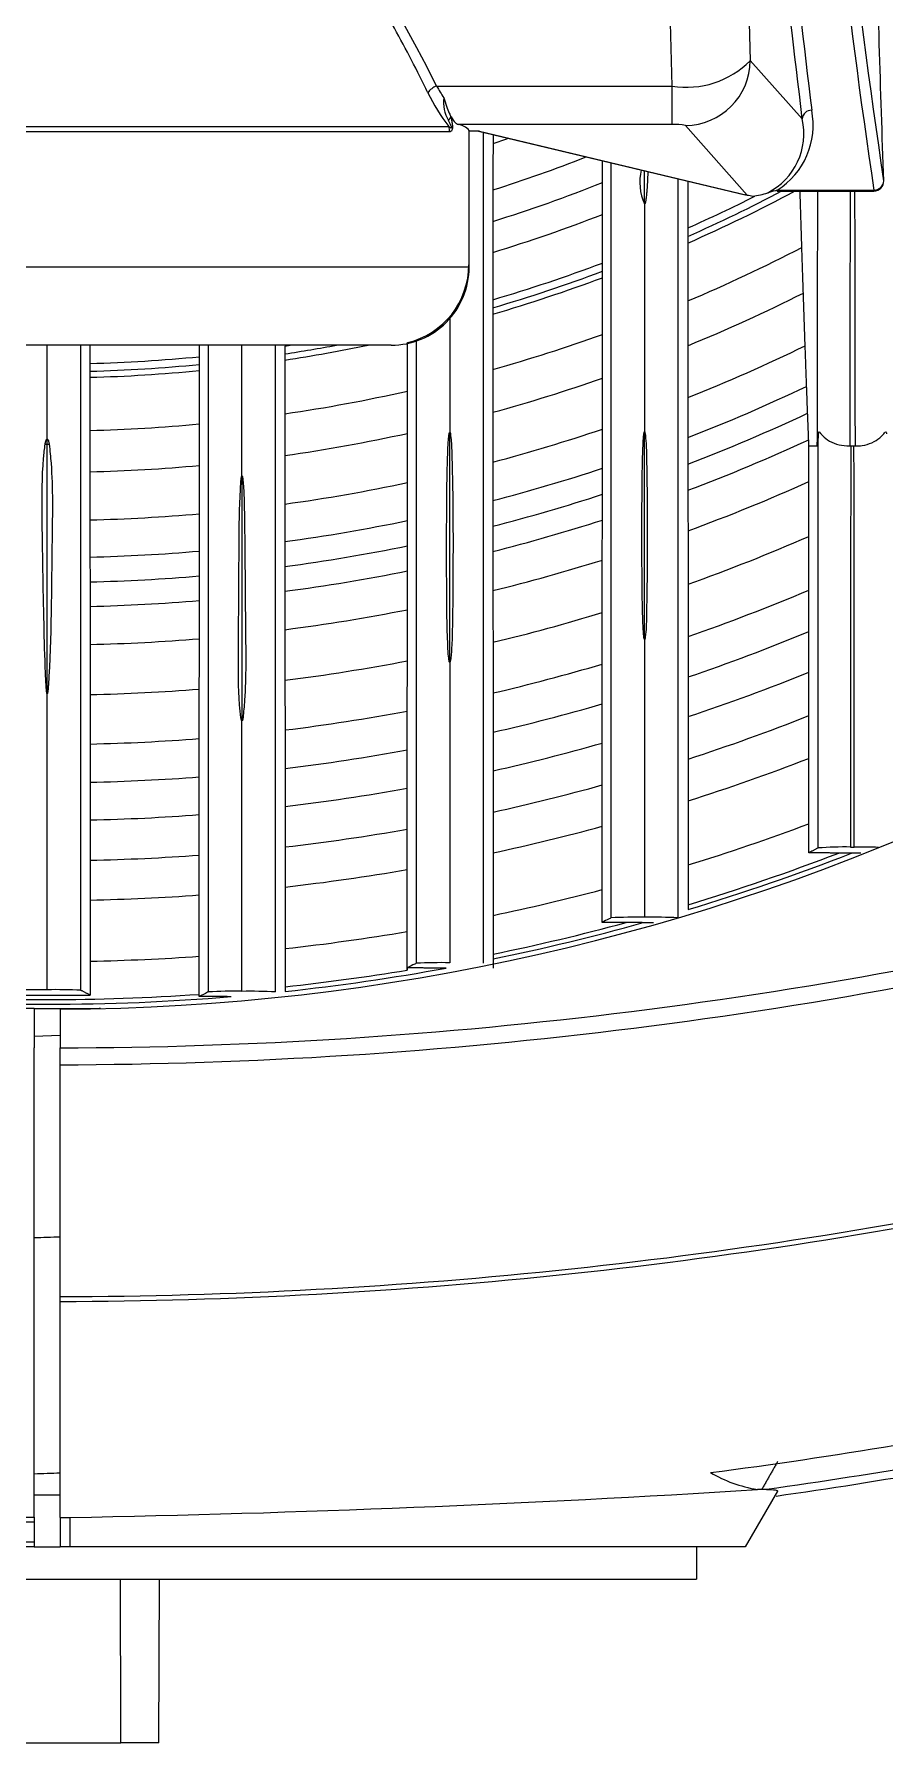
# Model space of a CAD drawing. Extents: x 9.3 to 87, y 1.1 to 68.8.
# Drawn here: x 80.801 to 82.111, y 23.446 to 26.078 of the extents above; entities that cross this region are included whole.
import ezdxf

# ---------------------------------------------------------------- set-up
doc = ezdxf.new("R2010")
doc.units = 0
doc.header["$MEASUREMENT"] = 0
doc.linetypes.add('SLD-Solid', pattern=[0])
doc.layers.add('OBJECT', color=7, linetype='CONTINUOUS')

msp = doc.modelspace()

# ---------------------------------------------------------------- linework, layer by layer
at = {"layer": 'OBJECT', "linetype": 'SLD-Solid', "lineweight": 15}
for p, q in [((81.7835, 25.9979), (81.7685, 26.5419)), ((81.8893, 26.5521), (81.9036, 26.0371)), ((81.9036, 26.0371), (81.9834, 25.9473)), ((81.4205, 25.9979), (81.7835, 25.9979)), ((81.7835, 25.9389), (81.7835, 25.9979)), ((81.4405, 25.9274), (80.2012, 25.9274)), ((80.2023, 25.9357), (81.4394, 25.9357)), ((81.7835, 25.9389), (81.4537, 25.9389)), ((81.4707, 25.7188), (81.4707, 25.9296)), ((81.4707, 25.7188), (81.4707, 25.9295)), ((81.4868, 25.9285), (81.4707, 25.9285)), ((81.4849, 25.9285), (81.8956, 25.8304)), ((81.4868, 25.9285), (81.8991, 25.8301)), ((81.8991, 25.8301), (81.8037, 25.9374)), ((81.7409, 25.8163), (81.7409, 25.8674)), ((82.1092, 25.8518), (82.1092, 25.8518)), ((81.945, 25.8377), (82.0942, 25.8377)), ((81.945, 25.8363), (81.945, 25.8377)), ((81.945, 25.8363), (82.0942, 25.8363)), ((82.0942, 25.8363), (82.0942, 25.8377)), ((81.4707, 25.7188), (80.1711, 25.7188)), ((81.4707, 25.7188), (81.4707, 25.7188)), ((81.3507, 25.5988), (80.2911, 25.5988)), ((81.1871, 25.5975), (81.1953, 25.5988)), ((80.8209, 25.4461), (80.8209, 25.4542)), ((81.4409, 25.1102), (81.4409, 25.4644)), ((81.7409, 25.1456), (81.7409, 25.4656)), ((80.8209, 25.0617), (80.8209, 25.4461)), ((81.994, 25.4437), (82.0069, 25.4437)), ((82.0584, 25.4437), (82.0634, 25.4437)), ((81.1209, 25.3975), (81.1209, 25.0248)), ((81.1209, 25.0248), (81.1209, 25.0202)), ((82.058, 24.8256), (82.0638, 24.8256)), ((80.8009, 24.577), (80.7309, 24.577)), ((80.8009, 24.577), (80.8009, 24.5758)), ((80.8009, 24.577), (80.9009, 24.577)), ((80.8009, 24.5608), (80.8009, 24.5163)), ((80.8409, 24.5758), (80.8409, 24.5163)), ((80.8409, 24.5352), (80.8009, 24.5336)), ((80.8009, 23.8278), (80.8412, 23.8278)), ((81.9455, 23.8337), (81.8959, 23.7478)), ((81.9287, 23.836), (81.9148, 23.836)), ((80.8009, 23.7858), (80.8009, 23.7553)), ((80.8409, 23.7929), (80.8409, 23.7478)), ((80.8559, 23.7929), (80.8559, 23.7478)), ((80.7859, 23.7553), (80.8009, 23.7553)), ((80.8009, 23.7478), (80.7859, 23.7478)), ((80.8009, 23.7553), (80.8009, 23.7478)), ((80.8009, 23.7478), (80.8409, 23.7478)), ((80.8559, 23.7478), (80.8409, 23.7478)), ((81.8959, 23.7478), (80.8559, 23.7478)), ((81.8209, 23.7478), (81.8209, 23.6978)), ((79.8209, 23.6978), (81.8209, 23.6978)), ((80.9929, 23.4458), (80.994, 23.6978)), ((80.7024, 23.4458), (80.9345, 23.4458)), ((80.9929, 23.4458), (80.9345, 23.4458))]:
    msp.add_line(p, q, dxfattribs=at)
at = {"layer": 'OBJECT', "linetype": 'SLD-Solid', "lineweight": 15, "flags": 128}
for points in [[(81.5075, 25.9096), (81.5288, 25.9168), (81.5309, 25.9175)], [(81.8991, 25.8301), (81.8963, 25.8303), (81.8956, 25.8304)], [(82.0574, 25.8363), (82.0574, 25.8183), (82.0571, 25.634), (82.0568, 25.4437), (82.0568, 25.4437), (82.0568, 25.4437)], [(80.9029, 24.5768), (80.9028, 24.5768), (80.9009, 24.577)]]:
    msp.add_lwpolyline(points, dxfattribs=at)
at = {"layer": 'OBJECT', "linetype": 'SLD-Solid', "lineweight": 15}
for centre, radius, start, end in [((92.8806, 27.4716), 10.8926, 183.8497, 188.55189), ((92.4505, 27.4014), 10.4737, 183.93865, 188.58628), ((102.8358, 28.5074), 20.9925, 185.30582, 186.96797), ((102.8957, 28.4992), 21.0675, 185.29325, 186.95731), ((81.8055, 26.134), 0.1379, 260.8246, 315.3318), ((81.8033, 26.0377), 0.1003, 270.2751, 359.6956), ((81.4288, 25.9734), 0.0259, 108.5598, 146.4537), ((81.6571, 26.1065), 0.2767, 205.4288, 218.1289), ((81.4858, 25.9729), 0.0546, 172.5308, 210.6427), ((81.883, 25.9376), 0.1176, 301.8144, 11.3191), ((81.9981, 25.946), 0.0147, 88.8712, 174.8421), ((81.4275, 25.958), 0.0172, 311.0805, 333.832), ((81.4092, 25.9274), 0.0314, 359.9856, 15.2767), ((81.4503, 25.9125), 0.0266, 39.942, 82.6443), ((81.7881, 25.8625), 0.0765, 78.1649, 93.4063), ((81.8848, 25.9241), 0.1013, 296.8027, 13.2518), ((80.8209, 27.9958), 2.2645, 287.6482, 291.4988), ((80.8209, 27.9958), 2.3106, 287.2838, 291.7175), ((81.8123, 25.8498), 0.0788, 166.1772, 205.1424), ((82.0942, 25.8513), 0.015, 270, 1.9467), ((82.0944, 25.8525), 0.0148, 269.2935, 357.3135), ((80.8209, 27.9958), 2.438, 293.8761, 297.6557), ((80.8209, 27.9958), 2.4474, 293.7788, 298.0726), ((80.8209, 27.9958), 2.4261, 294.0011, 296.6988), ((81.9315, 25.9849), 0.1582, 258.1764, 261.2676), ((81.9006, 25.9139), 0.0856, 274.6555, 290.4278), ((-54.2155, 25.8391), 136.223, 359.83366, 359.998796), ((263.0703, 25.9246), 181.0059, 180.027968, 180.152247), ((80.8209, 27.9958), 2.3562, 286.939, 291.2767), ((80.8209, 27.9958), 3.42, 270.3351, 319.7434), ((80.8209, 27.9958), 2.5293, 292.9647, 297.356), ((81.3507, 25.7188), 0.12, 269.9912, 359.994), ((81.3472, 25.7224), 0.123, 283.378, 0.1928), ((80.8209, 27.9958), 2.4261, 286.4374, 290.6357), ((80.8209, 27.9958), 2.438, 286.3545, 290.5297), ((80.8209, 27.9958), 2.4474, 286.29, 290.4473), ((80.8209, 27.9958), 2.5929, 292.3699, 296.6873), ((80.8209, 27.9958), 2.5293, 285.749, 289.7574), ((80.8209, 27.9958), 2.438, 278.638, 280.527), ((80.8209, 27.9958), 2.4474, 278.6046, 281.6513), ((80.8209, 27.9958), 2.667, 291.7164, 295.9568), ((80.8209, 27.9958), 2.4261, 271.5575, 275.5451), ((80.8209, 27.9958), 2.438, 271.5499, 275.5177), ((80.8209, 27.9958), 2.4474, 271.544, 275.4964), ((80.8209, 27.9958), 2.5929, 285.3525, 289.2532), ((80.8209, 27.9958), 2.7243, 291.2371, 295.4238), ((80.8209, 27.9958), 2.5293, 278.3242, 282.6692), ((80.8209, 27.9958), 2.7624, 290.9305, 295.0845), ((80.8209, 27.9958), 2.5293, 271.4938, 275.318), ((80.8209, 27.9958), 2.5929, 278.1183, 282.3534), ((80.8209, 27.9958), 2.667, 284.9161, 288.6984), ((80.8209, 27.9958), 2.8002, 290.6354, 294.7593), ((80.8209, 25.5135), 0.0674, 267.3423, 270.0025), ((80.8209, 25.5135), 0.0674, 269.9973, 272.6579), ((80.8209, 27.9958), 2.5929, 271.4568, 275.1872), ((80.8209, 27.9958), 2.7243, 284.5953, 288.2905), ((80.8209, 27.9958), 2.667, 277.8915, 282.0051), ((80.8209, 27.9958), 2.8588, 290.1947, 294.2274), ((80.8209, 27.9958), 2.7624, 284.3898, 288.0293), ((80.8209, 27.9958), 2.667, 271.4166, 275.0427), ((80.8209, 27.9958), 2.7243, 277.7246, 281.7486), ((80.8209, 27.9958), 2.8002, 284.1918, 287.7777), ((80.8209, 27.9958), 2.9361, 289.6412, 293.5494), ((80.8209, 27.9958), 2.7243, 271.3871, 274.936), ((80.8209, 27.9958), 2.7624, 277.6176, 281.5841), ((80.8209, 27.9958), 2.7624, 271.3683, 274.8676), ((80.8209, 27.9958), 2.8002, 277.5145, 281.4255), ((80.8209, 27.9958), 2.8588, 283.8958, 287.4015), ((80.8209, 27.9958), 3.0121, 289.1267, 292.9201), ((80.8209, 27.9958), 2.8002, 271.3501, 274.8016), ((80.8209, 27.9958), 2.8588, 277.3601, 281.1882), ((80.8209, 27.9958), 2.9361, 283.5232, 286.9286), ((80.8209, 27.9958), 2.8588, 271.323, 274.7027), ((80.8209, 27.9958), 3.071, 288.7466, 292.4558), ((80.8209, 27.9958), 2.9361, 277.1658, 280.8893), ((80.8209, 27.9958), 3.0121, 283.1764, 286.4887), ((80.8209, 27.9958), 3.129, 288.3868, 292.0164), ((80.8209, 27.9958), 2.9361, 271.2888, 274.578), ((80.8209, 27.9958), 3.0121, 276.9846, 280.6108), ((80.8209, 27.9958), 3.071, 282.9199, 286.1634), ((81.1209, 25.0867), 0.0619, 268.5029, 270.0181), ((81.1209, 25.0866), 0.0619, 269.9816, 271.4974), ((80.8209, 27.9958), 3.1911, 288.0175, 291.5657), ((80.8209, 27.9958), 3.0121, 271.2568, 274.4617), ((80.8209, 27.9958), 3.129, 282.6768, 285.8552), ((80.8209, 27.9958), 3.071, 276.8506, 280.4046), ((80.8209, 27.9958), 3.2524, 287.6673, 291.1387), ((80.8209, 27.9958), 3.071, 271.2333, 274.3756), ((80.8209, 27.9958), 3.129, 276.7234, 280.209), ((80.8209, 27.9958), 3.1911, 282.4269, 285.5383), ((80.8209, 27.9958), 3.129, 271.211, 274.2937), ((80.8209, 27.9958), 3.1911, 276.5927, 280.0078), ((80.8209, 27.9958), 3.2524, 282.1897, 285.2376), ((80.8209, 27.9958), 3.3466, 287.155, 290.5149), ((82.0472, 24.3346), 0.4912, 88.7404, 94.57), ((82.067, 23.7281), 1.0976, 88.2183, 90.1673), ((80.8209, 27.9958), 3.1911, 271.1882, 274.2095), ((80.8209, 27.9958), 3.4051, 286.8522, 290.9808), ((80.8209, 27.9958), 3.4123, 286.8156, 291.2857), ((80.8209, 27.9958), 3.2524, 276.4685, 279.8166), ((80.8209, 27.9958), 3.2524, 271.1665, 274.1294), ((80.8209, 27.9958), 3.3466, 281.8422, 284.7973), ((80.8209, 31.7448), 7.2285, 270.15853, 284.14739), ((81.7287, 23.9228), 0.7948, 89.1248, 92.8562), ((81.7532, 23.9315), 0.7861, 87.123, 90.8959), ((80.8209, 31.7448), 7.2545, 270.15796, 284.14739), ((80.8209, 27.9958), 3.3466, 276.2864, 279.5365), ((80.8209, 27.9958), 3.4051, 281.6366, 285.1766), ((80.8209, 27.9958), 3.4123, 281.6117, 285.6051), ((80.8209, 27.9958), 3.3466, 271.1348, 274.012), ((80.8209, 27.9958), 3.4123, 276.1656, 280.3743), ((81.4286, 23.8635), 0.7841, 89.0999, 92.8824), ((80.8209, 27.9958), 3.4051, 276.1786, 279.3707), ((80.8209, 27.9958), 3.4123, 265.2369, 274.7631), ((80.8209, 27.9958), 3.4051, 266.0575, 273.9425), ((80.8084, 23.8238), 0.7821, 89.0873, 92.8956), ((80.8332, 23.817), 0.789, 87.1209, 90.8962), ((81.1085, 23.8256), 0.778, 89.0851, 92.8973), ((81.1332, 23.8176), 0.7859, 87.122, 90.8956), ((80.8209, 31.7448), 7.6117, 270.15055, 282.02709), ((80.8209, 31.7448), 7.6191, 270.1504, 282.02709), ((80.8209, 31.7448), 7.998, 278.06737, 281.62216), ((80.393, 48.2742), 24.4857, 271.08316, 273.563)]:
    msp.add_arc(centre, radius, start, end, dxfattribs=at)
for centre, major_axis, ratio, start_param, end_param in [((80.8209, 23.4493), (0, 3.0976), 0.340596, 5.678668, 6.226431), ((80.8195, 17.1851), (-0.0027, 16.5844), 0.007556, 5.099488, 5.115953)]:
    msp.add_ellipse(centre, major_axis=major_axis, ratio=ratio, start_param=start_param, end_param=end_param, dxfattribs=at)
for points, knots in [([(81.4072, 25.9877), (81.4031, 25.9961), (81.3825, 26.0379), (81.3339, 26.1285), (81.2538, 26.2558), (81.1499, 26.3803), (81.0479, 26.4649), (80.9588, 26.5108), (80.905, 26.5276), (80.8749, 26.5323), (80.8699, 26.5331)], [0, 0, 0, 0, 0.036173, 0.180909, 0.397726, 0.613974, 0.796521, 0.889298, 0.981822, 1, 1, 1, 1]), ([(82.1092, 25.8518), (82.1068, 25.9221), (82.102, 26.0691), (82.0979, 26.2161), (82.0957, 26.2928)], [0, 0, 0, 0, 0.478341, 1, 1, 1, 1]), ([(81.4205, 25.9979), (81.4224, 25.9948), (81.426, 25.9885), (81.4298, 25.9828), (81.4316, 25.98)], [0, 0, 0, 0, 0.506149, 1, 1, 1, 1]), ([(81.4316, 25.98), (81.4344, 25.9712), (81.4379, 25.9597), (81.442, 25.9522), (81.4429, 25.9504)], [0, 0, 0, 0, 0.761486, 1, 1, 1, 1]), ([(81.4394, 25.9357), (81.4399, 25.9353), (81.4408, 25.9346), (81.4419, 25.9339), (81.4428, 25.9335), (81.4433, 25.9335), (81.4436, 25.9337), (81.4437, 25.9339), (81.4437, 25.9341), (81.4437, 25.9343), (81.4437, 25.9346), (81.4436, 25.9354), (81.4428, 25.9375), (81.4411, 25.9407), (81.4396, 25.9436), (81.4388, 25.9451)], [0, 0, 0, 0, 0.133762, 0.243635, 0.337612, 0.384736, 0.402561, 0.410893, 0.419312, 0.426477, 0.435494, 0.452079, 0.511469, 0.7464, 1, 1, 1, 1]), ([(81.4429, 25.9504), (81.4433, 25.9483), (81.4441, 25.9441), (81.4449, 25.9388), (81.445, 25.9347), (81.4449, 25.9325), (81.4445, 25.9306), (81.4438, 25.9291), (81.4425, 25.9277), (81.4413, 25.9275), (81.4405, 25.9274)], [0, 0, 0, 0, 0.207291, 0.418252, 0.493345, 0.545949, 0.599142, 0.689659, 0.780184, 1, 1, 1, 1]), ([(81.4429, 25.9504), (81.445, 25.9471), (81.4488, 25.9412), (81.4522, 25.9396), (81.4537, 25.9389)], [0, 0, 0, 0, 0.562193, 1, 1, 1, 1]), ([(81.4926, 24.6466), (81.4926, 24.7211), (81.4927, 24.8677), (81.4927, 25.0973), (81.4927, 25.3329), (81.4927, 25.5826), (81.4927, 25.7833), (81.4928, 25.9033), (81.4928, 25.9266)], [0, 0, 0, 0, 0.197285, 0.388457, 0.571816, 0.756729, 0.952756, 1, 1, 1, 1]), ([(81.689, 25.8797), (81.689, 25.8682), (81.689, 25.8003), (81.689, 25.644), (81.6891, 25.4198), (81.6891, 25.174), (81.6891, 24.9398), (81.6891, 24.7914), (81.6891, 24.7166)], [0, 0, 0, 0, 0.025734, 0.15173, 0.365242, 0.57305, 0.784588, 1, 1, 1, 1]), ([(81.746, 25.8661), (81.7459, 25.8645), (81.7457, 25.8578), (81.7452, 25.8479), (81.7444, 25.8373), (81.7438, 25.8303), (81.7433, 25.8256), (81.7429, 25.8225), (81.7425, 25.8204), (81.7422, 25.819), (81.7419, 25.818), (81.7417, 25.8174), (81.7416, 25.817), (81.7414, 25.8167), (81.7413, 25.8165), (81.7412, 25.8164), (81.741, 25.8163), (81.741, 25.8163), (81.7409, 25.8163), (81.7409, 25.8163)], [0, 0, 0, 0, 0.098966, 0.395716, 0.594454, 0.727574, 0.816767, 0.876565, 0.916691, 0.943653, 0.961806, 0.97407, 0.982394, 0.988085, 0.992019, 0.996175, 0.997839, 0.999228, 1, 1, 1, 1]), ([(81.7926, 24.7166), (81.7926, 24.78), (81.7927, 24.906), (81.7927, 25.1033), (81.7927, 25.3064), (81.7927, 25.5217), (81.7927, 25.7031), (81.7927, 25.8201), (81.7927, 25.855)], [0, 0, 0, 0, 0.18663, 0.370676, 0.551076, 0.731948, 0.920111, 1, 1, 1, 1]), ([(81.9304, 25.8336), (81.9345, 25.8351), (81.9393, 25.8367), (81.9443, 25.8376), (81.945, 25.8377)], [0, 0, 0, 0, 0.85346, 1, 1, 1, 1]), ([(81.7409, 25.8163), (81.7409, 25.7476), (81.7409, 25.6272), (81.7409, 25.5142), (81.7409, 25.4656)], [0, 0, 0, 0, 0.570137, 1, 1, 1, 1]), ([(81.4409, 25.6422), (81.4409, 25.6218), (81.4409, 25.5608), (81.4409, 25.5029), (81.4409, 25.4644)], [0, 0, 0, 0, 0.334803, 1, 1, 1, 1]), ([(80.8729, 24.6049), (80.8729, 24.6657), (80.8729, 24.7864), (80.8729, 24.9755), (80.8729, 25.1717), (80.8729, 25.3779), (80.8729, 25.5248), (80.8729, 25.5988)], [0, 0, 0, 0, 0.201448, 0.400383, 0.596268, 0.796679, 1, 1, 1, 1]), ([(81.0691, 24.6026), (81.0691, 24.6842), (81.0691, 24.844), (81.0691, 25.0956), (81.0691, 25.3438), (81.0691, 25.5165), (81.0691, 25.5988)], [0, 0, 0, 0, 0.269525, 0.527932, 0.775101, 1, 1, 1, 1]), ([(81.1209, 25.3975), (81.1209, 25.4507), (81.1209, 25.5163), (81.1209, 25.5857), (81.1209, 25.5988)], [0, 0, 0, 0, 0.811069, 1, 1, 1, 1]), ([(81.1726, 24.6026), (81.1726, 24.6769), (81.1727, 24.823), (81.1727, 25.0508), (81.1727, 25.2849), (81.1727, 25.4649), (81.1727, 25.5749), (81.1727, 25.5988)], [0, 0, 0, 0, 0.245909, 0.483217, 0.709407, 0.936816, 1, 1, 1, 1]), ([(81.389, 25.6053), (81.389, 25.5907), (81.3891, 25.4638), (81.3891, 25.2411), (81.3891, 24.9343), (81.3891, 24.744), (81.3891, 24.6466)], [0, 0, 0, 0, 0.040462, 0.351374, 0.667789, 1, 1, 1, 1]), ([(80.8178, 25.4462), (80.8179, 25.4471), (80.8182, 25.4486), (80.8187, 25.4505), (80.8191, 25.4518), (80.8194, 25.4526), (80.8197, 25.4532), (80.82, 25.4536), (80.8203, 25.4539), (80.8205, 25.4541), (80.8207, 25.4542), (80.8208, 25.4542), (80.8209, 25.4542)], [0, 0, 0, 0, 0.322267, 0.539721, 0.686831, 0.786813, 0.855197, 0.90247, 0.951441, 0.971281, 0.98824, 1, 1, 1, 1]), ([(80.8209, 25.4542), (80.821, 25.4542), (80.8211, 25.4541), (80.8214, 25.454), (80.8218, 25.4536), (80.8229, 25.4517), (80.8235, 25.4492), (80.8239, 25.4469), (80.824, 25.4462)], [0, 0, 0, 0, 0.015381, 0.034621, 0.071287, 0.205617, 0.7384, 1, 1, 1, 1]), ([(81.4409, 25.1102), (81.4409, 25.1102), (81.4408, 25.1102), (81.4408, 25.1102), (81.4406, 25.1104), (81.4403, 25.1109), (81.4397, 25.1132), (81.4385, 25.1226), (81.4365, 25.1602), (81.436, 25.2508), (81.4359, 25.3505), (81.4374, 25.429), (81.4387, 25.4523), (81.4397, 25.4616), (81.4404, 25.4637), (81.4405, 25.464), (81.4406, 25.4642), (81.4407, 25.4643), (81.4408, 25.4643), (81.4408, 25.4643), (81.4409, 25.4644), (81.4409, 25.4644), (81.4409, 25.4644)], [0, 0, 0, 0, 0.000095, 0.000218, 0.000449, 0.001446, 0.005385, 0.021069, 0.083741, 0.334366, 0.804886, 0.922631, 0.98151, 0.996236, 0.998077, 0.998998, 0.999315, 0.999635, 0.999784, 0.999905, 0.999966, 1, 1, 1, 1]), ([(81.4409, 25.4644), (81.4409, 25.4644), (81.4409, 25.4644), (81.441, 25.4643), (81.4411, 25.4643), (81.4418, 25.4634), (81.442, 25.4605), (81.4435, 25.4506), (81.4442, 25.4267), (81.4463, 25.3471), (81.4458, 25.2476), (81.4451, 25.1579), (81.4433, 25.122), (81.4421, 25.113), (81.4415, 25.1109), (81.4411, 25.1103), (81.441, 25.1102), (81.4409, 25.1102), (81.4409, 25.1102), (81.4409, 25.1102)], [0, 0, 0, 0, 0.000047, 0.000145, 0.000382, 0.000852, 0.008349, 0.023311, 0.083154, 0.202832, 0.681059, 0.920233, 0.980043, 0.995013, 0.998781, 0.999562, 0.999787, 0.999908, 1, 1, 1, 1]), ([(81.7409, 25.1456), (81.7409, 25.1456), (81.7409, 25.1456), (81.7408, 25.1456), (81.7407, 25.1457), (81.7405, 25.1461), (81.74, 25.1476), (81.7392, 25.154), (81.7378, 25.1794), (81.7368, 25.2429), (81.7367, 25.3171), (81.7371, 25.3872), (81.7377, 25.4245), (81.7387, 25.4489), (81.7395, 25.4592), (81.7399, 25.4625), (81.7402, 25.4641), (81.7404, 25.4649), (81.7406, 25.4653), (81.7407, 25.4655), (81.7408, 25.4656), (81.7409, 25.4656), (81.7409, 25.4656), (81.7409, 25.4656)], [0, 0, 0, 0, 0.000072, 0.000166, 0.000341, 0.001087, 0.004032, 0.01576, 0.062621, 0.250016, 0.624779, 0.761342, 0.897906, 0.966191, 0.983262, 0.991798, 0.996066, 0.998202, 0.999271, 0.999665, 0.999864, 0.999964, 1, 1, 1, 1]), ([(81.7409, 25.4656), (81.7409, 25.4656), (81.7409, 25.4656), (81.741, 25.4655), (81.7411, 25.4654), (81.7413, 25.465), (81.7418, 25.4632), (81.7427, 25.4558), (81.7442, 25.4263), (81.745, 25.3537), (81.7453, 25.2662), (81.744, 25.1914), (81.7434, 25.159), (81.7417, 25.1474), (81.7414, 25.1463), (81.7412, 25.1458), (81.741, 25.1456), (81.741, 25.1456), (81.7409, 25.1456), (81.7409, 25.1456), (81.7409, 25.1456), (81.7409, 25.1456)], [0, 0, 0, 0, 0.000078, 0.00018, 0.000368, 0.001182, 0.004395, 0.017191, 0.068323, 0.272792, 0.681706, 0.886151, 0.988387, 0.994777, 0.997973, 0.999578, 0.999779, 0.999877, 0.999957, 0.999998, 1, 1, 1, 1]), ([(82.0084, 25.4623), (82.0082, 25.4585), (82.0078, 25.451), (82.0072, 25.4461), (82.0069, 25.4437)], [0, 0, 0, 0, 0.498858, 1, 1, 1, 1]), ([(82.0084, 25.4623), (82.0084, 25.4626), (82.0086, 25.4642), (82.009, 25.4658), (82.0111, 25.4639), (82.0159, 25.4582), (82.0253, 25.4507), (82.04, 25.4444), (82.0512, 25.4439), (82.0568, 25.4436)], [0, 0, 0, 0, 0.040977, 0.17211, 0.285128, 0.396956, 0.598361, 0.799168, 1, 1, 1, 1]), ([(82.0084, 25.4437), (82.0084, 25.4437), (82.0084, 25.4496), (82.0084, 25.4559), (82.0084, 25.4623)], [0, 0, 0, 0, 0.000082, 1, 1, 1, 1]), ([(82.065, 25.4436), (82.0687, 25.4437), (82.0778, 25.4438), (82.0915, 25.4481), (82.1027, 25.4552), (82.109, 25.4618), (82.1119, 25.4652), (82.1131, 25.4653), (82.1133, 25.4633), (82.1134, 25.4623)], [0, 0, 0, 0, 0.132478, 0.329584, 0.525439, 0.670844, 0.771975, 0.872749, 1, 1, 1, 1]), ([(80.8209, 25.0617), (80.8209, 25.0617), (80.8209, 25.0617), (80.8209, 25.0617), (80.8208, 25.0617), (80.8208, 25.0617), (80.8207, 25.0618), (80.8207, 25.0618), (80.8206, 25.062), (80.8205, 25.0623), (80.8203, 25.063), (80.8201, 25.0643), (80.8196, 25.0685), (80.8189, 25.0786), (80.8174, 25.1126), (80.8153, 25.1988), (80.8132, 25.3091), (80.8128, 25.4028), (80.8169, 25.439), (80.8178, 25.4462)], [0, 0, 0, 0, 0.000015, 0.000055, 0.000094, 0.000195, 0.000296, 0.000566, 0.000844, 0.001627, 0.003191, 0.006319, 0.012575, 0.037598, 0.087641, 0.287816, 0.726017, 0.945184, 1, 1, 1, 1]), ([(80.824, 25.4462), (80.825, 25.4364), (80.8301, 25.3876), (80.8271, 25.2612), (80.8275, 25.1461), (80.8223, 25.0696), (80.8219, 25.0656), (80.8216, 25.0636), (80.8214, 25.0627), (80.8212, 25.0622), (80.8211, 25.0619), (80.821, 25.0617), (80.821, 25.0617), (80.8209, 25.0617), (80.8209, 25.0617), (80.8209, 25.0617), (80.8209, 25.0617)], [0, 0, 0, 0, 0.07413, 0.370417, 0.962866, 0.981376, 0.990631, 0.995259, 0.997573, 0.998484, 0.999396, 0.999751, 0.999871, 0.99993, 0.999979, 1, 1, 1, 1]), ([(82.0081, 24.8242), (82.0081, 24.8398), (82.0081, 24.9332), (82.0082, 25.0809), (82.0083, 25.2761), (82.0084, 25.3831), (82.0084, 25.4437), (82.0084, 25.4437)], [0, 0, 0, 0, 0.080863, 0.483213, 0.741499, 0.999997, 1, 1, 1, 1]), ([(82.0568, 25.4437), (82.0568, 25.4437), (82.0568, 25.4437), (82.0568, 25.4436), (82.0568, 25.4436)], [0, 0, 0, 0, 0.030106, 1, 1, 1, 1]), ([(82.0584, 25.4437), (82.0583, 25.4214), (82.0583, 25.3102), (82.0582, 25.1487), (82.0581, 24.9665), (82.058, 24.8712), (82.058, 24.8256)], [0, 0, 0, 0, 0.101586, 0.508022, 0.765103, 1, 1, 1, 1]), ([(82.0638, 24.8256), (82.0637, 24.8606), (82.0637, 24.9748), (82.0635, 25.1775), (82.0635, 25.3549), (82.0634, 25.4437)], [0, 0, 0, 0, 0.180796, 0.589987, 1, 1, 1, 1]), ([(82.065, 25.4436), (82.065, 25.4436), (82.065, 25.4437), (82.065, 25.4437), (82.065, 25.4437)], [0, 0, 0, 0, 0.969894, 1, 1, 1, 1]), ([(81.1193, 25.0248), (81.1185, 25.0315), (81.115, 25.0647), (81.1157, 25.1523), (81.1162, 25.2628), (81.1169, 25.3515), (81.1189, 25.3854), (81.1195, 25.3917), (81.1199, 25.3948), (81.1203, 25.3964), (81.1205, 25.3971), (81.1207, 25.3974), (81.1208, 25.3975), (81.1208, 25.3975), (81.1209, 25.3975), (81.1209, 25.3975), (81.1209, 25.3975), (81.1209, 25.3975)], [0, 0, 0, 0, 0.055666, 0.2781, 0.722897, 0.945279, 0.973076, 0.986975, 0.993925, 0.997401, 0.999142, 0.999577, 0.999796, 0.999868, 0.999957, 0.999996, 1, 1, 1, 1]), ([(81.1209, 25.3975), (81.1209, 25.3975), (81.1209, 25.3975), (81.1209, 25.3975), (81.121, 25.3975), (81.1211, 25.3974), (81.1212, 25.3972), (81.1214, 25.3968), (81.122, 25.3946), (81.1226, 25.3888), (81.1241, 25.3684), (81.1256, 25.2908), (81.1257, 25.1808), (81.1276, 25.0789), (81.1234, 25.0338), (81.1225, 25.0248)], [0, 0, 0, 0, 0.000024, 0.000069, 0.000183, 0.00041, 0.000862, 0.001765, 0.00357, 0.018004, 0.046863, 0.162292, 0.623568, 0.924627, 1, 1, 1, 1]), ([(81.7409, 25.1456), (81.7409, 25.0636), (81.7409, 24.9162), (81.7409, 24.7786), (81.7409, 24.7175)], [0, 0, 0, 0, 0.556103, 1, 1, 1, 1]), ([(81.4409, 25.1102), (81.4409, 25.0219), (81.4409, 24.8621), (81.4409, 24.7139), (81.4409, 24.6475)], [0, 0, 0, 0, 0.552236, 1, 1, 1, 1]), ([(80.8209, 24.6058), (80.8209, 24.6886), (80.8209, 24.8352), (80.8209, 24.9929), (80.8209, 25.0617)], [0, 0, 0, 0, 0.564248, 1, 1, 1, 1]), ([(81.1209, 25.0202), (81.1209, 25.0202), (81.1208, 25.0202), (81.1207, 25.0202), (81.1205, 25.0204), (81.1202, 25.021), (81.1197, 25.0225), (81.1194, 25.0239), (81.1193, 25.0248)], [0, 0, 0, 0, 0.009023, 0.020487, 0.042265, 0.122739, 0.441717, 1, 1, 1, 1]), ([(81.1225, 25.0248), (81.1224, 25.0243), (81.1223, 25.0234), (81.122, 25.0223), (81.1218, 25.0216), (81.1216, 25.0211), (81.1215, 25.0208), (81.1213, 25.0206), (81.1212, 25.0204), (81.1211, 25.0203), (81.121, 25.0202), (81.121, 25.0202), (81.1209, 25.0202), (81.1209, 25.0202)], [0, 0, 0, 0, 0.32615, 0.544982, 0.692094, 0.791225, 0.85829, 0.903948, 0.935314, 0.966211, 0.979398, 0.992715, 1, 1, 1, 1]), ([(81.1209, 24.6035), (81.1209, 24.6798), (81.1209, 24.8141), (81.1209, 24.958), (81.1209, 25.0202)], [0, 0, 0, 0, 0.567749, 1, 1, 1, 1]), ([(82.0742, 24.8161), (82.0725, 24.8161), (82.0674, 24.8161), (82.0628, 24.8162), (82.0596, 24.8162)], [0, 0, 0, 0, 0.322372, 1, 1, 1, 1]), ([(81.6891, 24.7166), (81.6882, 24.7161), (81.6836, 24.7138), (81.6791, 24.7115), (81.6756, 24.7097)], [0, 0, 0, 0, 0.216125, 1, 1, 1, 1]), ([(81.3891, 24.6466), (81.3885, 24.6462), (81.3839, 24.6439), (81.3792, 24.6415), (81.3753, 24.6395)], [0, 0, 0, 0, 0.148677, 1, 1, 1, 1]), ([(81.5077, 24.6533), (81.5077, 24.649), (81.5077, 24.6446), (81.5075, 24.6391), (81.5075, 24.639)], [0, 0, 0, 0, 0.980556, 1, 1, 1, 1]), ([(80.7546, 24.5976), (80.7767, 24.5976), (80.8209, 24.5976), (80.8651, 24.5976), (80.8872, 24.5976)], [0, 0, 0, 0, 0.500196, 1, 1, 1, 1]), ([(81.0691, 24.6026), (81.0687, 24.6024), (81.064, 24.5999), (81.0593, 24.5975), (81.055, 24.5953)], [0, 0, 0, 0, 0.092422, 1, 1, 1, 1]), ([(80.8009, 24.5758), (80.8009, 24.5758), (80.8009, 24.5742), (80.8009, 24.5687), (80.8009, 24.5648), (80.8009, 24.5608)], [0, 0, 0, 0, 0.5, 0.5, 1, 1, 1, 1]), ([(80.8009, 24.4903), (80.8009, 24.4929), (80.8009, 24.4968), (80.8009, 24.5035), (80.8009, 24.506), (80.8009, 24.511), (80.8009, 24.5136), (80.8009, 24.5163)], [0, 0, 0, 0, 0.5, 0.5, 0.75, 0.75, 1, 1, 1, 1]), ([(80.8409, 24.4903), (80.8409, 24.4929), (80.8409, 24.4968), (80.8409, 24.5035), (80.8409, 24.506), (80.8409, 24.511), (80.8409, 24.5136), (80.8409, 24.5163)], [0, 0, 0, 0, 0.5, 0.5, 0.75, 0.75, 1, 1, 1, 1]), ([(80.8009, 24.1331), (80.8009, 24.2405), (80.8009, 24.3479), (80.8009, 24.4553), (80.8009, 24.467), (80.8009, 24.4786), (80.8009, 24.4903)], [0.02189748, 0.02189748, 0.02189748, 0.02189748, 0.03826589, 0.03826589, 0.03826589, 0.04004275, 0.04004275, 0.04004275, 0.04004275]), ([(80.8409, 24.1331), (80.8409, 24.2405), (80.8409, 24.3479), (80.8409, 24.4553), (80.8409, 24.467), (80.8409, 24.4786), (80.8409, 24.4903)], [0.02189748, 0.02189748, 0.02189748, 0.02189748, 0.03826589, 0.03826589, 0.03826589, 0.04004275, 0.04004275, 0.04004275, 0.04004275]), ([(80.8009, 23.7933), (80.8009, 23.8004), (80.8009, 23.8124), (80.8009, 23.8284), (80.8009, 23.837), (80.8009, 23.8408), (80.8009, 23.8424), (80.8009, 23.8428), (80.8009, 23.8434), (80.8009, 23.8444), (80.8009, 23.8664), (80.8009, 23.8917), (80.8009, 23.9751), (80.8009, 24.0439), (80.8009, 24.1257)], [0, 0, 0, 0, 0.125, 0.1875, 0.21875, 0.234375, 0.234375, 0.238281, 0.238281, 0.242188, 0.25, 0.5, 0.5, 1, 1, 1, 1]), ([(80.8409, 23.7929), (80.8409, 23.8), (80.8409, 23.8119), (80.8409, 23.828), (80.8409, 23.8366), (80.8409, 23.8404), (80.8409, 23.8423), (80.8409, 23.8429), (80.8409, 23.8442), (80.8409, 23.866), (80.8409, 23.8913), (80.8409, 23.9748), (80.8409, 24.0437), (80.8409, 24.1257)], [0, 0, 0, 0, 0.125, 0.1875, 0.21875, 0.234375, 0.234375, 0.242187, 0.242187, 0.25, 0.5, 0.5, 1, 1, 1, 1]), ([(81.9287, 23.836), (81.9347, 23.836), (81.9391, 23.8358), (81.9447, 23.835), (81.9459, 23.8344), (81.9455, 23.8337)], [0, 0, 0, 0, 0.5, 0.5, 1, 1, 1, 1])]:
    msp.add_open_spline(points, degree=3, knots=knots, dxfattribs=at)
for points, degree in [([(81.5075, 25.9096), (81.5074, 25.8379)], 1), ([(81.5075, 25.9231), (81.5075, 25.9096)], 1), ([(81.6759, 25.8492), (81.6759, 25.8829)], 1), ([(81.6759, 25.8002), (81.6759, 25.8492)], 1), ([(81.8077, 25.8514), (81.8077, 25.7795)], 1), ([(81.5074, 25.8379), (81.5074, 25.7895)], 1), ([(81.9831, 25.7493), (81.9804, 25.8363)], 1), ([(81.6759, 25.7254), (81.6759, 25.8002)], 1), ([(81.5074, 25.7895), (81.5074, 25.7418)], 1), ([(81.8077, 25.7795), (81.8077, 25.7664)], 1), ([(81.8077, 25.7664), (81.8077, 25.7561)], 1), ([(81.8077, 25.7561), (81.8077, 25.667)], 1), ([(81.9854, 25.6791), (81.9831, 25.7493)], 1), ([(81.5074, 25.7418), (81.5074, 25.6689)], 1), ([(81.6759, 25.7126), (81.6759, 25.7254)], 1), ([(81.6759, 25.7026), (81.6759, 25.7126)], 1), ([(81.6759, 25.6154), (81.6759, 25.7026)], 1), ([(81.5074, 25.6689), (81.5074, 25.6564)], 1), ([(81.8077, 25.667), (81.8077, 25.598)], 1), ([(81.9882, 25.5978), (81.9854, 25.6791)], 1), ([(81.5074, 25.6564), (81.5074, 25.6466)], 1), ([(81.5074, 25.6466), (81.5074, 25.5614)], 1), ([(81.6759, 25.5479), (81.6759, 25.6154)], 1), ([(80.8209, 25.4542), (80.8209, 25.5988)], 1), ([(80.8868, 25.5988), (80.8868, 25.5706)], 1), ([(81.0553, 25.5811), (81.0553, 25.5988)], 1), ([(81.1871, 25.5975), (81.1871, 25.5854)], 1), ([(81.1871, 25.5854), (81.1871, 25.5759)], 1), ([(81.3756, 25.5281), (81.3756, 25.6027)], 1), ([(81.8077, 25.598), (81.8077, 25.5181)], 1), ([(81.9905, 25.5353), (81.9882, 25.5978)], 1), ([(80.8868, 25.5706), (80.8868, 25.5586)], 1), ([(80.8868, 25.5586), (80.8868, 25.5492)], 1), ([(81.0553, 25.569), (81.0553, 25.5811)], 1), ([(81.0553, 25.5596), (81.0553, 25.569)], 1), ([(81.0553, 25.4774), (81.0553, 25.5596)], 1), ([(81.1871, 25.5759), (81.1871, 25.4931)], 1), ([(81.5074, 25.5614), (81.5074, 25.4954)], 1), ([(80.8868, 25.5492), (80.8868, 25.4674)], 1), ([(81.6759, 25.4695), (81.6759, 25.5479)], 1), ([(81.992, 25.4939), (81.9905, 25.5353)], 1), ([(81.3756, 25.4629), (81.3756, 25.5281)], 1), ([(81.8077, 25.5181), (81.8077, 25.4564)], 1), ([(81.1871, 25.4931), (81.1871, 25.4288)], 1), ([(81.5074, 25.4954), (81.5074, 25.4186)], 1), ([(81.9936, 25.453), (81.992, 25.4939)], 1), ([(80.8868, 25.4674), (80.8868, 25.4037)], 1), ([(81.0553, 25.4135), (81.0553, 25.4774)], 1), ([(81.3756, 25.3871), (81.3756, 25.4629)], 1), ([(81.6759, 25.4091), (81.6759, 25.4695)], 1), ([(81.8077, 25.4564), (81.8077, 25.4156)], 1), ([(81.994, 25.4437), (81.9936, 25.453)], 1), ([(81.1871, 25.4288), (81.1871, 25.354)], 1), ([(81.994, 25.3888), (81.994, 25.4437)], 1), ([(82.0568, 25.4436), (82.0584, 25.4437)], 1), ([(82.0634, 25.4437), (82.065, 25.4436)], 1), ([(80.8868, 25.4037), (80.8868, 25.3296)], 1), ([(81.0553, 25.3391), (81.0553, 25.4135)], 1), ([(81.5074, 25.4186), (81.5074, 25.3593)], 1), ([(81.6759, 25.369), (81.6759, 25.4091)], 1), ([(81.8077, 25.4156), (81.8077, 25.3752)], 1), ([(81.3756, 25.3285), (81.3756, 25.3871)], 1), ([(81.8077, 25.3752), (81.8078, 25.3128)], 1), ([(81.994, 25.3042), (81.994, 25.3888)], 1), ([(81.1871, 25.354), (81.1871, 25.2962)], 1), ([(81.5074, 25.3593), (81.5074, 25.32)], 1), ([(81.6759, 25.3293), (81.6759, 25.369)], 1), ([(80.8868, 25.3296), (80.8868, 25.2722)], 1), ([(81.0553, 25.2815), (81.0553, 25.3391)], 1), ([(81.3756, 25.2896), (81.3756, 25.3285)], 1), ([(81.6758, 25.2679), (81.6759, 25.3293)], 1), ([(81.1871, 25.2962), (81.1871, 25.2577)], 1), ([(81.5074, 25.32), (81.5074, 25.281)], 1), ([(81.8078, 25.3128), (81.8078, 25.2305)], 1), ([(81.9939, 25.2215), (81.994, 25.3042)], 1), ([(80.8868, 25.2722), (80.8869, 25.2341)], 1), ([(81.0553, 25.2433), (81.0553, 25.2815)], 1), ([(81.3756, 25.2511), (81.3756, 25.2896)], 1), ([(81.5074, 25.281), (81.5074, 25.2207)], 1), ([(81.0553, 25.2054), (81.0553, 25.2433)], 1), ([(81.1871, 25.2577), (81.1871, 25.2196)], 1), ([(81.3756, 25.1914), (81.3756, 25.2511)], 1), ([(81.6758, 25.1869), (81.6758, 25.2679)], 1), ([(80.8869, 25.2341), (80.8869, 25.1963)], 1), ([(81.1871, 25.2196), (81.1871, 25.1606)], 1), ([(81.5074, 25.2207), (81.5075, 25.1411)], 1), ([(81.8078, 25.2305), (81.8078, 25.15)], 1), ([(81.9939, 25.1577), (81.9939, 25.2215)], 1), ([(80.8869, 25.1963), (80.8869, 25.1378)], 1), ([(81.0553, 25.1467), (81.0553, 25.2054)], 1), ([(81.3756, 25.1126), (81.3756, 25.1914)], 1), ([(81.6758, 25.1076), (81.6758, 25.1869)], 1), ([(80.8869, 25.1378), (80.8869, 25.0604)], 1), ([(81.0552, 25.0691), (81.0553, 25.1467)], 1), ([(81.1871, 25.1606), (81.1871, 25.0826)], 1), ([(81.5075, 25.1411), (81.5075, 25.063)], 1), ([(81.8078, 25.15), (81.8078, 25.0877)], 1), ([(81.9939, 25.095), (81.9939, 25.1577)], 1), ([(81.3755, 25.0352), (81.3756, 25.1126)], 1), ([(81.6758, 25.0462), (81.6758, 25.1076)], 1), ([(81.8078, 25.0877), (81.8079, 25.0265)], 1), ([(81.9938, 25.0281), (81.9939, 25.095)], 1), ([(80.8869, 25.0604), (80.887, 24.9844)], 1), ([(81.0552, 24.9928), (81.0552, 25.0691)], 1), ([(81.1871, 25.0826), (81.1872, 25.006)], 1), ([(81.5075, 25.063), (81.5075, 25.0026)], 1), ([(81.3755, 24.9753), (81.3755, 25.0352)], 1), ([(81.6758, 24.9858), (81.6758, 25.0462)], 1), ([(81.1872, 25.006), (81.1872, 24.9468)], 1), ([(81.8079, 25.0265), (81.8079, 24.9612)], 1), ([(81.9938, 24.9623), (81.9938, 25.0281)], 1), ([(80.887, 24.9844), (80.887, 24.9255)], 1), ([(81.0552, 24.9338), (81.0552, 24.9928)], 1), ([(81.5075, 25.0026), (81.5076, 24.9431)], 1), ([(81.6757, 24.9214), (81.6758, 24.9858)], 1), ([(81.3755, 24.9163), (81.3755, 24.9753)], 1), ([(81.8079, 24.9612), (81.8079, 24.8968)], 1), ([(81.9937, 24.8614), (81.9938, 24.9623)], 1), ([(81.0552, 24.8756), (81.0552, 24.9338)], 1), ([(81.1872, 24.9468), (81.1872, 24.8883)], 1), ([(81.5076, 24.9431), (81.5076, 24.8795)], 1), ([(80.887, 24.9255), (80.887, 24.8675)], 1), ([(81.3754, 24.8533), (81.3755, 24.9163)], 1), ([(81.6757, 24.8578), (81.6757, 24.9214)], 1), ([(81.0551, 24.8133), (81.0552, 24.8756)], 1), ([(81.1872, 24.8883), (81.1873, 24.8258)], 1), ([(81.5076, 24.8795), (81.5076, 24.8168)], 1), ([(81.8079, 24.8968), (81.808, 24.798)], 1), ([(80.887, 24.8675), (80.8871, 24.8054)], 1), ([(81.3754, 24.791), (81.3754, 24.8533)], 1), ([(81.6756, 24.7601), (81.6757, 24.8578)], 1), ([(81.9937, 24.8168), (81.9937, 24.8614)], 1), ([(81.1873, 24.8258), (81.1873, 24.7641)], 1), ([(82.0081, 24.8242), (81.9937, 24.8168)], 1), ([(80.8871, 24.8054), (80.8871, 24.7441)], 1), ([(81.0551, 24.7519), (81.0551, 24.8133)], 1), ([(81.5076, 24.8168), (81.5077, 24.7204)], 1), ([(81.808, 24.798), (81.808, 24.7369)], 1), ([(82.0401, 24.8164), (81.9937, 24.8168)], 1), ([(82.0596, 24.8162), (82.0401, 24.8164)], 1), ([(81.3753, 24.6954), (81.3754, 24.791)], 1), ([(80.8871, 24.7441), (80.8872, 24.6498)], 1), ([(81.055, 24.6573), (81.0551, 24.7519)], 1), ([(81.1873, 24.7641), (81.1873, 24.6693)], 1), ([(81.6756, 24.7097), (81.6756, 24.7601)], 1), ([(81.5077, 24.7204), (81.5077, 24.6606)], 1), ([(81.808, 24.7369), (81.8081, 24.7293)], 1), ([(81.3753, 24.6361), (81.3753, 24.6954)], 1), ([(81.7123, 24.7094), (81.6756, 24.7097)], 1), ([(81.7388, 24.7092), (81.7123, 24.7094)], 1), ([(81.7549, 24.7091), (81.7388, 24.7092)], 1), ([(81.1873, 24.6693), (81.1874, 24.6104)], 1), ([(80.8872, 24.6498), (80.8872, 24.5976)], 1), ([(81.055, 24.5987), (81.055, 24.6573)], 1), ([(81.3753, 24.6395), (81.3753, 24.6361)], 1), ([(81.4354, 24.6392), (81.3753, 24.6395)], 1), ([(81.5077, 24.6606), (81.5077, 24.6533)], 1), ([(81.1874, 24.6104), (81.1874, 24.6032)], 1), ([(80.8872, 24.5976), (80.8729, 24.6049)], 1), ([(81.055, 24.5953), (81.055, 24.5987)], 1), ([(81.1042, 24.5952), (81.055, 24.5953)], 1), ([(80.8409, 24.2248), (80.8276, 24.2244), (80.8142, 24.2239), (80.8009, 24.2235)], 3), ([(80.8009, 24.1257), (80.8009, 24.1268), (80.8009, 24.1293), (80.8009, 24.1331)], 3), ([(80.8409, 24.1257), (80.8409, 24.1268), (80.8409, 24.1293), (80.8409, 24.1331)], 3), ([(81.8424, 23.8621), (82.0326, 23.8868), (82.2216, 23.9185), (82.4094, 23.9571)], 3), ([(82.4347, 23.9233), (82.267, 23.8888), (82.0983, 23.8597), (81.9287, 23.836)], 3), ([(81.9461, 23.8794), (81.9213, 23.836)], 1), ([(80.8009, 23.8603), (80.8075, 23.8605), (80.8142, 23.8608), (80.8209, 23.861)], 3), ([(80.8209, 23.861), (80.8276, 23.8612), (80.8342, 23.8615), (80.8409, 23.8617)], 3), ([(81.8424, 23.8621), (81.8642, 23.8492), (81.8883, 23.8405), (81.9147, 23.8359)], 3), ([(81.9148, 23.836), (81.9148, 23.836), (81.9147, 23.8359), (81.9147, 23.8359)], 3), ([(80.8009, 23.7858), (80.7959, 23.7858), (80.7909, 23.7858), (80.7859, 23.7859)], 3), ([(80.786, 23.7933), (80.7909, 23.7933), (80.7959, 23.7933), (80.8009, 23.7933)], 3), ([(80.8009, 23.7933), (80.8009, 23.793), (80.8009, 23.7902), (80.8009, 23.7858)], 3), ([(80.8409, 23.7929), (80.8459, 23.7929), (80.8509, 23.7929), (80.8559, 23.7929)], 3)]:
    msp.add_open_spline(points, degree=degree, dxfattribs=at)

doc.saveas('drawing.dxf')
